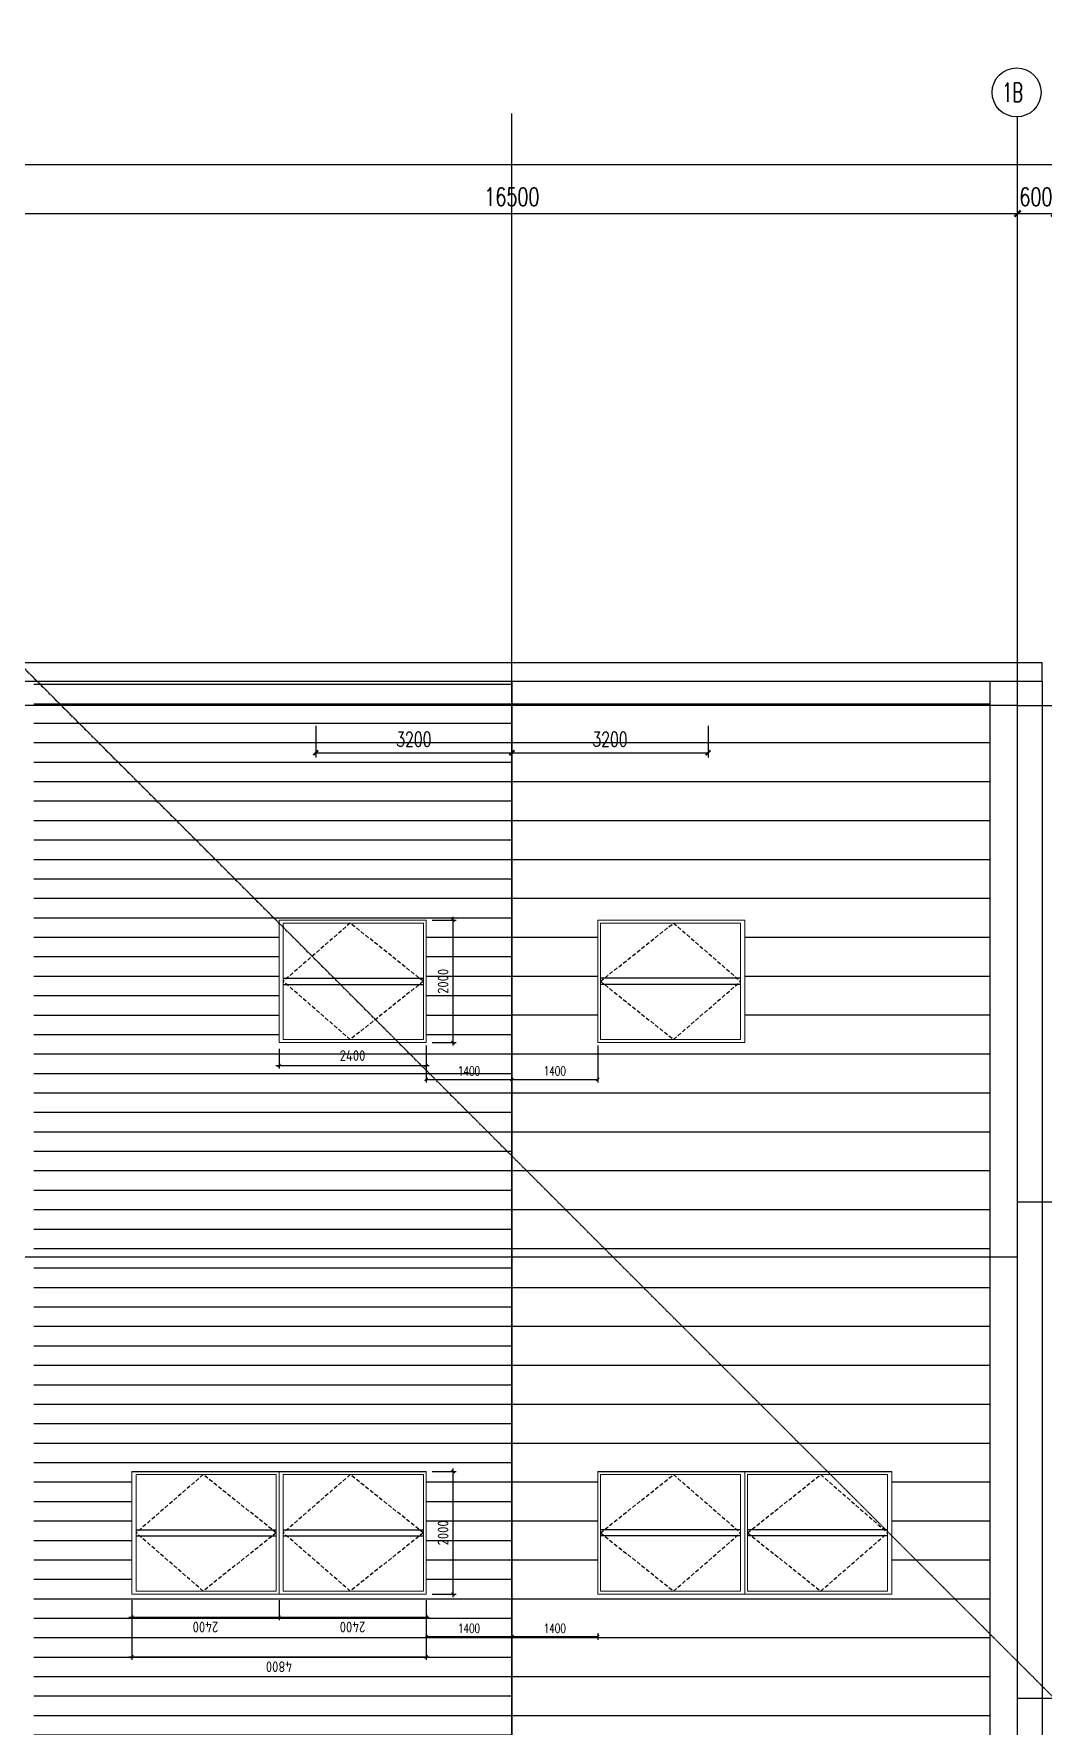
# Model space of a CAD drawing. Extents: x -954573 to 446329, y 489853 to 1226784.
# Drawn here: x 339496 to 355963, y 815166 to 842781 of the extents above; entities that cross this region are included whole.
import ezdxf
from ezdxf.enums import TextEntityAlignment as Align

# ---------------------------------------------------------------- set-up
doc = ezdxf.new("R2010")
doc.units = 0
doc.header["$LTSCALE"] = 10
doc.header["$MEASUREMENT"] = 0
doc.linetypes.add('10平面$0$DOTE', pattern=[2.42, 2, -0.2, 0.02, -0.2])
doc.linetypes.add('10平面$0$HIDDEN', pattern=[9.525, 6.35, -3.175])
doc.layers.get('Defpoints').update_dxf_attribs({"color": 210})
for name, color, linetype in [('10平面$0$A-AXIS-D', 8, 'Continuous'), ('10平面$0$A-AXIS-DOTE', 8, '10平面$0$DOTE'), ('10平面$0$A-AXIS-DP', 8, 'Continuous'), ('10平面$0$A-HATCH-2', 8, 'Continuous'), ('10平面$0$A-LIN-V', 8, 'Continuous'), ('10平面$0$A-SFCE', 8, 'Continuous'), ('10平面$0$A-WINDOW', 8, 'Continuous'), ('10平面$0$AS-WALL', 8, 'Continuous'), ('10平面$0$PUB_TEXT', 8, 'Continuous'), ('10平面$0$参考线', 8, 'Continuous'), ('10平面$0$外框', 1, '10平面$0$HIDDEN'), ('A-LIN-V', 9, 'Continuous')]:
    doc.layers.add(name, color=color, linetype=linetype)
doc.layers.add('10平面$0$成型线', color=3, linetype='Continuous', lineweight=18)
doc.styles.add('10平面$0$_TCH_AXIS', font='COMPLEX', dxfattribs={"bigfont": 'GBCBIG'})
doc.styles.add('10平面$0$_TCH_DIM_T3', font='SIMPLEX', dxfattribs={"width": 0.705882, "bigfont": 'GBCBIG'})
doc.styles.add('10平面$0$Standard', font='gbenor.shx', dxfattribs={"bigfont": 'gbcbig.shx'})
doc.dimstyles.new('10平面$0$50', dxfattribs={"dimscale": 50, "dimtxt": 3.5, "dimasz": 1, "dimexe": 1, "dimexo": 2, "dimgap": 1.5, "dimtad": 1, "dimdec": 0, "dimzin": 12, "dimdsep": 46, "dimtxsty": '10平面$0$Standard', "dimblk": '10平面$0$_ArchTick', "dimcen": 0.1, "dimdle": 1, "dimclrd": 3, "dimclre": 3, "dimclrt": 7, "dimadec": 0, "dimazin": 0, "dimtfac": 1, "dimtdec": 0, "dimtix": 1, "dimtmove": 2, "dimatfit": 3, "dimfxl": 0, "dimtolj": 1, "dimtzin": 0, "dimarcsym": 0})
doc.dimstyles.new('10平面$0$_TCH_ARCH&&100', dxfattribs={"dimtxt": 297.5, "dimasz": 100, "dimexe": 100, "dimexo": 100, "dimgap": 126.25, "dimtad": 1, "dimdec": 0, "dimzin": 0, "dimdsep": 46, "dimtxsty": '10平面$0$_TCH_DIM_T3', "dimblk": '10平面$0$_ArchTick', "dimcen": 0.09, "dimclrt": 7, "dimazin": 2, "dimtfac": 1, "dimtdec": 0, "dimtix": 1, "dimtmove": 2, "dimatfit": 3, "dimfxl": 0, "dimtolj": 1, "dimtzin": 0, "dimarcsym": 0})
doc.dimstyles.new('10平面$0$_TCH_ARCH&&50', dxfattribs={"dimtxt": 148.75, "dimasz": 50, "dimexe": 50, "dimexo": 50, "dimgap": 63.125, "dimtad": 1, "dimdec": 0, "dimzin": 0, "dimdsep": 46, "dimtxsty": '10平面$0$_TCH_DIM_T3', "dimblk": '10平面$0$_ArchTick', "dimcen": 0.09, "dimclrt": 7, "dimazin": 2, "dimtfac": 1, "dimtdec": 0, "dimtix": 1, "dimtmove": 2, "dimatfit": 3, "dimfxl": 0, "dimtolj": 1, "dimtzin": 0, "dimarcsym": 0})
doc.dimstyles.new('10平面$0$_TCH_ARCH&&80', dxfattribs={"dimtxt": 238, "dimasz": 80, "dimexe": 80, "dimexo": 80, "dimgap": 101, "dimtad": 1, "dimdec": 0, "dimzin": 0, "dimdsep": 46, "dimtxsty": '10平面$0$_TCH_DIM_T3', "dimblk": '10平面$0$_ArchTick', "dimcen": 0.09, "dimclrt": 7, "dimazin": 2, "dimtfac": 1, "dimtdec": 0, "dimtix": 1, "dimtmove": 2, "dimatfit": 3, "dimfxl": 0, "dimtolj": 1, "dimtzin": 0, "dimarcsym": 0})

# ---------------------------------------------------------------- blocks, each defined once
blk = doc.blocks.new('10平面$0$rrrrrrrrrrrrrrrrrrrrr')
at = {"layer": '10平面$0$A-HATCH-2'}
h = blk.add_hatch(dxfattribs=at)
h.set_pattern_fill('ANSI31', color=256, scale=200, angle=135)
h.set_pattern_definition([(180, (-500100, 0), (-3e-14, -317.5), [])])
h.paths.add_polyline_path([(-160604.2, 832220), (-152804.2, 832220), (-152804.2, 830430), (-152859, 746374.3), (-152804.2, 741420), (-160604.2, 741420)])
h = blk.add_hatch(dxfattribs=at)
h.set_pattern_fill('ANSI31', color=256, scale=400, angle=135)
h.set_pattern_definition([(180, (-500100, 0), (-6e-14, -635), [])])
h.paths.add_polyline_path([(-145004.2, 832220), (-152804.2, 832220), (-152804.2, 830430), (-152749.4, 746374.3), (-152804.2, 741420), (-145004.2, 741420)])
at = {"layer": '10平面$0$A-LIN-V'}
blk.add_lwpolyline([(-145004.2, 832220), (-145004.2, 741420)], dxfattribs=at)
at = {"layer": '10平面$0$A-SFCE'}
for p, q in [((-144154.2, 832220), (-144154.2, 832520)), ((-230998, 832220), (-144154.2, 832220)), ((-152804.2, 832220), (-152804.2, 741420))]:
    blk.add_line(p, q, dxfattribs=at)
for points in [[(-254054.1, 759320), (-254654.2, 759320), (-254654.2, 760283.3), (-231216.1, 832520), (-144154.2, 832520)], [(-144154.2, 832220), (-144154.2, 741520)]]:
    blk.add_lwpolyline(points, dxfattribs=at)
blk = doc.blocks.new('10平面$0$_ArchTick')
at = {"color": 0, "linetype": 'ByBlock', "const_width": 0.4}
blk.add_lwpolyline([(-0.5, -0.5), (0.5, 0.5)], dxfattribs=at)
blk = doc.blocks.new('*D3466')
at = {"layer": 'Defpoints', "color": 3, "lineweight": -2}
for p, q in [((279996, 747320), (280385, 747320)), ((280335, 745270), (280335, 747370)), ((279996, 745320), (280385, 745320))]:
    blk.add_line(p, q, dxfattribs=at)
at = {"layer": 'Defpoints', "color": 0}
for p in [(279896, 747320), (280335, 747320), (279896, 745320)]:
    blk.add_point(p, dxfattribs=at)
at = {"layer": 'Defpoints', "color": 3, "lineweight": -2, "xscale": 50, "yscale": 50, "zscale": 50}
for p, rotation in [((280335, 747320), 90), ((280335, 745320), 270)]:
    blk.add_blockref('10平面$0$_ArchTick', p, dxfattribs=dict(at, rotation=rotation))
at = {"layer": 'Defpoints', "color": 7, "insert": (280173, 746320), "char_height": 175, "attachment_point": 5, "rotation": 90, "style": '10平面$0$Standard'}
blk.add_mtext('\\A1;2000', dxfattribs=at)
blk = doc.blocks.new('*D3467')
at = {"layer": 'Defpoints', "color": 3, "lineweight": -2}
for p, q in [((277496, 745220), (277496, 744895)), ((279896, 745220), (279896, 744895)), ((277446, 744945), (279946, 744945))]:
    blk.add_line(p, q, dxfattribs=at)
at = {"layer": 'Defpoints', "color": 0}
for p in [(277496, 745320), (279896, 745320), (279896, 744945)]:
    blk.add_point(p, dxfattribs=at)
at = {"layer": 'Defpoints', "color": 3, "lineweight": -2, "xscale": 50, "yscale": 50, "zscale": 50, "rotation": 180}
blk.add_blockref('10平面$0$_ArchTick', (277496, 744945), dxfattribs=at)
at = {"layer": 'Defpoints', "color": 3, "lineweight": -2, "xscale": 50, "yscale": 50, "zscale": 50}
blk.add_blockref('10平面$0$_ArchTick', (279896, 744945), dxfattribs=at)
at = {"layer": 'Defpoints', "color": 7, "insert": (278696, 745108), "char_height": 175, "attachment_point": 5, "style": '10平面$0$Standard'}
blk.add_mtext('\\A1;2400', dxfattribs=at)
blk = doc.blocks.new('*D3473')
at = {"layer": '10平面$0$A-WINDOW', "color": 0, "lineweight": -2}
for p, q in [((296396, 826270), (296396, 825670)), ((297796, 826270), (297796, 825670)), ((296396, 825720), (297796, 825720))]:
    blk.add_line(p, q, dxfattribs=at)
at = {"layer": 'Defpoints', "color": 0}
for p in [(296396, 826320), (297796, 826320), (297796, 825720)]:
    blk.add_point(p, dxfattribs=at)
at = {"layer": '10平面$0$A-WINDOW', "color": 0, "lineweight": -2, "xscale": 50, "yscale": 50, "zscale": 50, "rotation": 180}
blk.add_blockref('10平面$0$_ArchTick', (296396, 825720), dxfattribs=at)
at = {"layer": '10平面$0$A-WINDOW', "color": 0, "lineweight": -2, "xscale": 50, "yscale": 50, "zscale": 50}
blk.add_blockref('10平面$0$_ArchTick', (297796, 825720), dxfattribs=at)
at = {"layer": '10平面$0$A-WINDOW', "color": 7, "insert": (297096, 825858), "char_height": 148.8, "attachment_point": 5, "style": '10平面$0$_TCH_DIM_T3'}
blk.add_mtext('\\A1;1400', dxfattribs=at)
blk = doc.blocks.new('*D3474')
at = {"layer": '10平面$0$A-WINDOW', "color": 0, "lineweight": -2}
for p, q in [((297796, 826270), (297796, 825670)), ((299196, 826270), (299196, 825670)), ((297796, 825720), (299196, 825720))]:
    blk.add_line(p, q, dxfattribs=at)
at = {"layer": 'Defpoints', "color": 0}
for p in [(297796, 826320), (299196, 826320), (299196, 825720)]:
    blk.add_point(p, dxfattribs=at)
at = {"layer": '10平面$0$A-WINDOW', "color": 0, "lineweight": -2, "xscale": 50, "yscale": 50, "zscale": 50, "rotation": 180}
blk.add_blockref('10平面$0$_ArchTick', (297796, 825720), dxfattribs=at)
at = {"layer": '10平面$0$A-WINDOW', "color": 0, "lineweight": -2, "xscale": 50, "yscale": 50, "zscale": 50}
blk.add_blockref('10平面$0$_ArchTick', (299196, 825720), dxfattribs=at)
at = {"layer": '10平面$0$A-WINDOW', "color": 7, "insert": (298496, 825858), "char_height": 148.8, "attachment_point": 5, "style": '10平面$0$_TCH_DIM_T3'}
blk.add_mtext('\\A1;1400', dxfattribs=at)
blk = doc.blocks.new('*D3461')
at = {"layer": 'Defpoints', "color": 3, "lineweight": -2}
for p, q in [((105313, -25069), (105313, -25459)), ((107313, -25069), (107313, -25459)), ((105263, -25409), (107363, -25409))]:
    blk.add_line(p, q, dxfattribs=at)
at = {"layer": 'Defpoints', "color": 0}
for p in [(105313, -24969), (107313, -24969), (107313, -25409)]:
    blk.add_point(p, dxfattribs=at)
at = {"layer": 'Defpoints', "color": 3, "lineweight": -2, "xscale": 50, "yscale": 50, "zscale": 50, "rotation": 180}
blk.add_blockref('10平面$0$_ArchTick', (105313, -25409), dxfattribs=at)
at = {"layer": 'Defpoints', "color": 3, "lineweight": -2, "xscale": 50, "yscale": 50, "zscale": 50}
blk.add_blockref('10平面$0$_ArchTick', (107313, -25409), dxfattribs=at)
at = {"layer": 'Defpoints', "color": 7, "insert": (106313, -25246), "char_height": 175, "attachment_point": 5, "style": '10平面$0$Standard'}
blk.add_mtext('\\A1;2000', dxfattribs=at)
blk = doc.blocks.new('*D3462')
at = {"layer": 'Defpoints', "color": 3, "lineweight": -2}
for p, q in [((105213, -22569), (104888, -22569)), ((104938, -22519), (104938, -25019)), ((105213, -24969), (104888, -24969))]:
    blk.add_line(p, q, dxfattribs=at)
at = {"layer": 'Defpoints', "color": 0}
for p in [(105313, -22569), (104938, -24969), (105313, -24969)]:
    blk.add_point(p, dxfattribs=at)
at = {"layer": 'Defpoints', "color": 3, "lineweight": -2, "xscale": 50, "yscale": 50, "zscale": 50}
for p, rotation in [((104938, -22569), 90), ((104938, -24969), 270)]:
    blk.add_blockref('10平面$0$_ArchTick', p, dxfattribs=dict(at, rotation=rotation))
at = {"layer": 'Defpoints', "color": 7, "insert": (104776, -23769), "char_height": 175, "attachment_point": 5, "rotation": 90, "style": '10平面$0$Standard'}
blk.add_mtext('\\A1;2400', dxfattribs=at)
blk = doc.blocks.new('*D3463')
at = {"layer": 'Defpoints', "color": 3, "lineweight": -2}
for p, q in [((104290, -20119), (104290, -25019)), ((105213, -20169), (104240, -20169)), ((105213, -24969), (104240, -24969))]:
    blk.add_line(p, q, dxfattribs=at)
at = {"layer": 'Defpoints', "color": 0}
for p in [(105313, -20169), (104290, -24969), (105313, -24969)]:
    blk.add_point(p, dxfattribs=at)
at = {"layer": 'Defpoints', "color": 3, "lineweight": -2, "xscale": 50, "yscale": 50, "zscale": 50}
for p, rotation in [((104290, -20169), 90), ((104290, -24969), 270)]:
    blk.add_blockref('10平面$0$_ArchTick', p, dxfattribs=dict(at, rotation=rotation))
at = {"layer": 'Defpoints', "color": 7, "insert": (104128, -22569), "char_height": 175, "attachment_point": 5, "rotation": 90, "style": '10平面$0$Standard'}
blk.add_mtext('\\A1;4800', dxfattribs=at)
blk = doc.blocks.new('*D3464')
at = {"layer": 'Defpoints', "color": 3, "lineweight": -2}
for p, q in [((104938, -20119), (104938, -22619)), ((105213, -20169), (104888, -20169)), ((105213, -22569), (104888, -22569))]:
    blk.add_line(p, q, dxfattribs=at)
at = {"layer": 'Defpoints', "color": 0}
for p in [(105313, -20169), (104938, -22569), (105313, -22569)]:
    blk.add_point(p, dxfattribs=at)
at = {"layer": 'Defpoints', "color": 3, "lineweight": -2, "xscale": 50, "yscale": 50, "zscale": 50}
for p, rotation in [((104938, -20169), 90), ((104938, -22569), 270)]:
    blk.add_blockref('10平面$0$_ArchTick', p, dxfattribs=dict(at, rotation=rotation))
at = {"layer": 'Defpoints', "color": 7, "insert": (104776, -21369), "char_height": 175, "attachment_point": 5, "rotation": 90, "style": '10平面$0$Standard'}
blk.add_mtext('\\A1;2400', dxfattribs=at)
blk = doc.blocks.new('*D3469')
at = {"layer": '10平面$0$A-WINDOW', "color": 0, "lineweight": -2}
for p, q in [((368233, 714320), (368340, 714320)), ((368290, 712920), (368290, 714320)), ((368233, 712920), (368340, 712920))]:
    blk.add_line(p, q, dxfattribs=at)
at = {"layer": 'Defpoints', "color": 0}
for p in [(368183, 714320), (368290, 714320), (368183, 712920)]:
    blk.add_point(p, dxfattribs=at)
at = {"layer": '10平面$0$A-WINDOW', "color": 0, "lineweight": -2, "xscale": 50, "yscale": 50, "zscale": 50}
for p, rotation in [((368290, 714320), 90), ((368290, 712920), 270)]:
    blk.add_blockref('10平面$0$_ArchTick', p, dxfattribs=dict(at, rotation=rotation))
at = {"layer": '10平面$0$A-WINDOW', "color": 7, "insert": (368153, 713620), "char_height": 148.8, "attachment_point": 5, "rotation": 90, "style": '10平面$0$_TCH_DIM_T3'}
blk.add_mtext('\\A1;1400', dxfattribs=at)
blk = doc.blocks.new('*D3470')
at = {"layer": '10平面$0$A-WINDOW', "color": 0, "lineweight": -2}
for p, q in [((368233, 715720), (368340, 715720)), ((368290, 714320), (368290, 715720)), ((368233, 714320), (368340, 714320))]:
    blk.add_line(p, q, dxfattribs=at)
at = {"layer": 'Defpoints', "color": 0}
for p in [(368183, 715720), (368290, 715720), (368183, 714320)]:
    blk.add_point(p, dxfattribs=at)
at = {"layer": '10平面$0$A-WINDOW', "color": 0, "lineweight": -2, "xscale": 50, "yscale": 50, "zscale": 50}
for p, rotation in [((368290, 715720), 90), ((368290, 714320), 270)]:
    blk.add_blockref('10平面$0$_ArchTick', p, dxfattribs=dict(at, rotation=rotation))
at = {"layer": '10平面$0$A-WINDOW', "color": 7, "insert": (368153, 715020), "char_height": 148.8, "attachment_point": 5, "rotation": 90, "style": '10平面$0$_TCH_DIM_T3'}
blk.add_mtext('\\A1;1400', dxfattribs=at)
blk = doc.blocks.new('*D2934')
at = {"layer": '10平面$0$A-AXIS-D', "color": 0, "lineweight": -2}
for p, q in [((59782, 34220), (59782, 35127)), ((76282, 34220), (76282, 35127)), ((59782, 35027), (76282, 35027))]:
    blk.add_line(p, q, dxfattribs=at)
at = {"layer": 'Defpoints', "color": 0}
for p in [(76282, 35027), (59782, 34120), (76282, 34120)]:
    blk.add_point(p, dxfattribs=at)
at = {"layer": '10平面$0$A-AXIS-D', "color": 0, "lineweight": -2, "xscale": 100, "yscale": 100, "zscale": 100, "rotation": 180}
blk.add_blockref('10平面$0$_ArchTick', (59782, 35027), dxfattribs=at)
at = {"layer": '10平面$0$A-AXIS-D', "color": 0, "lineweight": -2, "xscale": 100, "yscale": 100, "zscale": 100}
blk.add_blockref('10平面$0$_ArchTick', (76282, 35027), dxfattribs=at)
at = {"layer": '10平面$0$A-AXIS-D', "color": 7, "insert": (68032, 35302), "char_height": 297.5, "attachment_point": 5, "style": '10平面$0$_TCH_DIM_T3'}
blk.add_mtext('\\A1;16500', dxfattribs=at)
blk = doc.blocks.new('*D2935')
at = {"layer": '10平面$0$A-AXIS-D', "color": 0, "lineweight": -2}
for p, q in [((76282, 34220), (76282, 35127)), ((76882, 34220), (76882, 35127)), ((76282, 35027), (76882, 35027))]:
    blk.add_line(p, q, dxfattribs=at)
at = {"layer": 'Defpoints', "color": 0}
for p in [(76882, 35027), (76282, 34120), (76882, 34120)]:
    blk.add_point(p, dxfattribs=at)
at = {"layer": '10平面$0$A-AXIS-D', "color": 0, "lineweight": -2, "xscale": 100, "yscale": 100, "zscale": 100, "rotation": 180}
blk.add_blockref('10平面$0$_ArchTick', (76282, 35027), dxfattribs=at)
at = {"layer": '10平面$0$A-AXIS-D', "color": 0, "lineweight": -2, "xscale": 100, "yscale": 100, "zscale": 100}
blk.add_blockref('10平面$0$_ArchTick', (76882, 35027), dxfattribs=at)
at = {"layer": '10平面$0$A-AXIS-D', "color": 7, "insert": (76582, 35302), "char_height": 297.5, "attachment_point": 5, "style": '10平面$0$_TCH_DIM_T3'}
blk.add_mtext('\\A1;600', dxfattribs=at)
blk = doc.blocks.new('*D3041')
at = {"layer": '10平面$0$A-AXIS-D', "color": 0, "lineweight": -2}
for p, q in [((-33818, 34320), (-33818, 35927)), ((92682, 34320), (92682, 35927)), ((-33818, 35827), (92682, 35827))]:
    blk.add_line(p, q, dxfattribs=at)
at = {"layer": 'Defpoints', "color": 0}
for p in [(92682, 35827), (-33818, 34220), (92682, 34220)]:
    blk.add_point(p, dxfattribs=at)
at = {"layer": '10平面$0$A-AXIS-D', "color": 0, "lineweight": -2, "xscale": 100, "yscale": 100, "zscale": 100, "rotation": 180}
blk.add_blockref('10平面$0$_ArchTick', (-33818, 35827), dxfattribs=at)
at = {"layer": '10平面$0$A-AXIS-D', "color": 0, "lineweight": -2, "xscale": 100, "yscale": 100, "zscale": 100}
blk.add_blockref('10平面$0$_ArchTick', (92682, 35827), dxfattribs=at)
at = {"layer": '10平面$0$A-AXIS-D', "color": 7, "insert": (29432, 36102), "char_height": 297.5, "attachment_point": 5, "style": '10平面$0$_TCH_DIM_T3'}
blk.add_mtext('\\A1;126500', dxfattribs=at)
blk = doc.blocks.new('*D3168')
at = {"layer": '10平面$0$A-AXIS-DP', "color": 0, "lineweight": -2}
for p, q in [((68032, 26670), (68032, 26150)), ((71232, 26670), (71232, 26150)), ((68032, 26230), (71232, 26230))]:
    blk.add_line(p, q, dxfattribs=at)
at = {"layer": 'Defpoints', "color": 0}
for p in [(68032, 26750), (71232, 26750), (71232, 26230)]:
    blk.add_point(p, dxfattribs=at)
at = {"layer": '10平面$0$A-AXIS-DP', "color": 0, "lineweight": -2, "xscale": 80, "yscale": 80, "zscale": 80, "rotation": 180}
blk.add_blockref('10平面$0$_ArchTick', (68032, 26230), dxfattribs=at)
at = {"layer": '10平面$0$A-AXIS-DP', "color": 0, "lineweight": -2, "xscale": 80, "yscale": 80, "zscale": 80}
blk.add_blockref('10平面$0$_ArchTick', (71232, 26230), dxfattribs=at)
at = {"layer": '10平面$0$A-AXIS-DP', "color": 7, "insert": (69632, 26450), "char_height": 238, "attachment_point": 5, "style": '10平面$0$_TCH_DIM_T3'}
blk.add_mtext('\\A1;3200', dxfattribs=at)
blk = doc.blocks.new('*D3169')
at = {"layer": '10平面$0$A-AXIS-DP', "color": 0, "lineweight": -2}
for p, q in [((64832, 26670), (64832, 26150)), ((68032, 26670), (68032, 26150)), ((64832, 26230), (68032, 26230))]:
    blk.add_line(p, q, dxfattribs=at)
at = {"layer": 'Defpoints', "color": 0}
for p in [(64832, 26750), (68032, 26750), (68032, 26230)]:
    blk.add_point(p, dxfattribs=at)
at = {"layer": '10平面$0$A-AXIS-DP', "color": 0, "lineweight": -2, "xscale": 80, "yscale": 80, "zscale": 80, "rotation": 180}
blk.add_blockref('10平面$0$_ArchTick', (64832, 26230), dxfattribs=at)
at = {"layer": '10平面$0$A-AXIS-DP', "color": 0, "lineweight": -2, "xscale": 80, "yscale": 80, "zscale": 80}
blk.add_blockref('10平面$0$_ArchTick', (68032, 26230), dxfattribs=at)
at = {"layer": '10平面$0$A-AXIS-DP', "color": 7, "insert": (66432, 26450), "char_height": 238, "attachment_point": 5, "style": '10平面$0$_TCH_DIM_T3'}
blk.add_mtext('\\A1;3200', dxfattribs=at)
blk = doc.blocks.new('10平面$0$44')
blk.add_wipeout([(277495.8, 745320), (279895.9, 745320), (279895.8, 747320), (277495.8, 747320)]).dxf.layer = '10平面$0$参考线'
at = {"color": 2}
for p, q in [((277565.8, 746370.4), (279850.8, 746370.4)), ((277565.8, 746269.6), (279850.8, 746269.6))]:
    blk.add_line(p, q, dxfattribs=at)
at = {"layer": '10平面$0$外框'}
for points in [[(279850.8, 746320), (278658.3, 747270), (277565.8, 746320)], [(279850.8, 746320), (278658.3, 745370), (277565.8, 746320)]]:
    blk.add_lwpolyline(points, dxfattribs=at)
at = {"layer": '10平面$0$成型线'}
blk.add_line((279895.8, 745320), (279895.8, 747320), dxfattribs=at)
blk.add_lwpolyline([(279895.8, 745320), (277495.8, 745320), (277495.8, 747320), (279895.8, 747320)], dxfattribs=at)
blk.add_lwpolyline([(279850.8, 745370), (279850.8, 747270), (277565.8, 747270), (277565.8, 745370)], close=True, dxfattribs=at)
at = {"layer": 'Defpoints'}
for p1, p2, distance, picture, middle in [((279895.8, 745320), (279895.8, 747320), -439.5, '*D3466', (280172.9, 746320)), ((277495.8, 745320), (279895.8, 745320), -374.7, '*D3467', (278695.8, 745107.8))]:
    dim = blk.add_aligned_dim(p1=p1, p2=p2, distance=distance, dimstyle='10平面$0$50', dxfattribs=at)
    dim.commit()
    dim.dimension.update_dxf_attribs({"geometry": picture, "text_midpoint": middle})
blk = doc.blocks.new('10平面$0$eeee')
at = {"layer": '10平面$0$A-LIN-V'}
blk.add_blockref('10平面$0$44', (16500, 81000), dxfattribs=at)
at = {"layer": '10平面$0$A-LIN-V', "xscale": -1}
blk.add_blockref('10平面$0$44', (579091.6, 81000), dxfattribs=at)
at = {"layer": '10平面$0$A-WINDOW', "color": 1}
for p1, p2, picture, middle in [((296395.8, 826320), (297795.8, 826320), '*D3473', (297095.8, 825857.5)), ((297795.8, 826320), (299195.8, 826320), '*D3474', (298495.8, 825857.5))]:
    dim = blk.add_aligned_dim(p1=p1, p2=p2, distance=-600, dimstyle='10平面$0$_TCH_ARCH&&50', dxfattribs=at)
    dim.commit()
    dim.dimension.update_dxf_attribs({"geometry": picture, "text_midpoint": middle})
blk = doc.blocks.new('10平面$0$tc')
blk.add_wipeout([(105308.2, -20169.2), (105308.2, -24969.2), (107308.2, -24969.2), (107308.1, -20169.2)]).dxf.layer = '10平面$0$参考线'
at = {"color": 2}
for p, q in [((106262.8, -20239.2), (106262.8, -22524.2)), ((106363.6, -20239.2), (106363.6, -22524.2)), ((106262.8, -22639.2), (106262.8, -24924.2)), ((106363.6, -22639.2), (106363.6, -24924.2))]:
    blk.add_line(p, q, dxfattribs=at)
at = {"layer": '10平面$0$外框'}
for points in [[(106313.2, -22524.2), (105363.2, -21331.7), (106313.2, -20239.2)], [(106313.2, -22524.2), (107263.2, -21331.7), (106313.2, -20239.2)], [(106313.2, -24924.2), (105363.2, -23731.7), (106313.2, -22639.2)], [(106313.2, -24924.2), (107263.2, -23731.7), (106313.2, -22639.2)]]:
    blk.add_lwpolyline(points, dxfattribs=at)
at = {"layer": '10平面$0$成型线'}
for p, q in [((105313.2, -22569.2), (107313.2, -22569.2)), ((105313.2, -24969.2), (107313.2, -24969.2))]:
    blk.add_line(p, q, dxfattribs=at)
for points in [[(105313.2, -22569.2), (105313.2, -20169.2), (107313.2, -20169.2), (107313.2, -22569.2)], [(105313.2, -24969.2), (105313.2, -22569.2), (107313.2, -22569.2), (107313.2, -24969.2)]]:
    blk.add_lwpolyline(points, dxfattribs=at)
for points in [[(105363.2, -22524.2), (107263.2, -22524.2), (107263.2, -20239.2), (105363.2, -20239.2)], [(105363.2, -24924.2), (107263.2, -24924.2), (107263.2, -22639.2), (105363.2, -22639.2)]]:
    blk.add_lwpolyline(points, close=True, dxfattribs=at)
at = {"layer": 'Defpoints'}
for p1, p2, distance, picture, middle in [((105313.2, -20169.2), (105313.2, -24969.2), -1023.2, '*D3463', (104127.5, -22569.2)), ((105313.2, -20169.2), (105313.2, -22569.2), -374.7, '*D3464', (104776, -21369.2)), ((105313.2, -22569.2), (105313.2, -24969.2), -374.7, '*D3462', (104776, -23769.2)), ((105313.2, -24969.2), (107313.2, -24969.2), -439.5, '*D3461', (106313.2, -25246.3))]:
    dim = blk.add_aligned_dim(p1=p1, p2=p2, distance=distance, dimstyle='10平面$0$50', dxfattribs=at)
    dim.commit()
    dim.dimension.update_dxf_attribs({"geometry": picture, "text_midpoint": middle})
blk = doc.blocks.new('10平面$0$423432432222')
at = {"xscale": -1}
blk.add_blockref('10平面$0$tc', (472909.1, 740689.2), dxfattribs=at)
at = {"rotation": 180}
blk.add_blockref('10平面$0$tc', (472909.1, 687950.8), dxfattribs=at)
at = {"layer": '10平面$0$A-WINDOW', "color": 1}
for p1, p2, picture, middle in [((368182.5, 714320), (368182.5, 715720), '*D3470', (368152.5, 715020)), ((368182.5, 712920), (368182.5, 714320), '*D3469', (368152.5, 713620))]:
    dim = blk.add_aligned_dim(p1=p1, p2=p2, distance=-107.5, dimstyle='10平面$0$_TCH_ARCH&&50', dxfattribs=at)
    dim.commit()
    dim.dimension.update_dxf_attribs({"geometry": picture, "text_midpoint": middle})
blk = doc.blocks.new('10平面$0$242343243')
at = {"layer": '10平面$0$A-WINDOW'}
blk.add_blockref('10平面$0$eeee', (49500, 0), dxfattribs=at)
at = {"layer": '10平面$0$A-WINDOW', "rotation": 270}
blk.add_blockref('10平面$0$423432432222', (-367024, 1184916), dxfattribs=at)
blk = doc.blocks.new('10平面$0$dote')
at = {"layer": '10平面$0$A-AXIS-D'}
blk.add_circle((76267.3, 37006.1), 400, dxfattribs=at)
at = {"layer": '10平面$0$A-AXIS-DOTE'}
for p, q in [((76882.2, 10800), (46882.2, 40800)), ((68032.2, -69160), (68032.2, 36662.3)), ((76282.2, -68993.9), (76282.2, 36606.4)), ((76282.2, 27000), (-41310, 27000)), ((76282.2, 27000), (124536.4, 27000)), ((76282.2, 18900), (124441.5, 18900)), ((76282.2, 18000), (-41310, 18000)), ((76282.2, 10800), (98661.5, 10800))]:
    blk.add_line(p, q, dxfattribs=at)
at = {"layer": '10平面$0$PUB_TEXT', "style": '10平面$0$_TCH_AXIS', "width": 0.551724}
blk.add_text('1B ', height=307.25, dxfattribs=at).set_placement((76033.2, 36852.5), (76501.4, 36852.5), align=Align.FIT)
at = {"layer": '10平面$0$A-AXIS-D'}
for base, p1, p2, picture, middle in [((92682.2, 35826.7), (-33817.8, 34220), (92682.2, 34220), '*D3041', (29432.2, 36101.7)), ((76282.2, 35026.7), (59782.2, 34120), (76282.2, 34120), '*D2934', (68032.2, 35301.7)), ((76882.2, 35026.7), (76282.2, 34120), (76882.2, 34120), '*D2935', (76582.2, 35301.7))]:
    dim = blk.add_linear_dim(base=base, p1=p1, p2=p2, angle=0, dimstyle='10平面$0$_TCH_ARCH&&100', override={"dimgap": 0}, dxfattribs=at)
    dim.commit()
    dim.dimension.update_dxf_attribs({"geometry": picture, "text_midpoint": middle, "dimtype": 129})
at = {"layer": '10平面$0$A-AXIS-DP'}
for p1, p2, picture, middle in [((64832.2, 26750), (68032.2, 26750), '*D3169', (66432.2, 26450)), ((68032.2, 26750), (71232.2, 26750), '*D3168', (69632.2, 26450))]:
    dim = blk.add_aligned_dim(p1=p1, p2=p2, distance=-520, dimstyle='10平面$0$_TCH_ARCH&&80', dxfattribs=at)
    dim.commit()
    dim.dimension.update_dxf_attribs({"geometry": picture, "text_midpoint": middle})
blk = doc.blocks.new('10平面')
blk.add_blockref('10平面$0$rrrrrrrrrrrrrrrrrrrrr', (500100, 0))
at = {"layer": '10平面$0$A-WINDOW'}
blk.add_blockref('10平面$0$242343243', (0, 0), dxfattribs=at)
at = {"layer": '10平面$0$AS-WALL'}
blk.add_blockref('10平面$0$dote', (279263.6, 804820), dxfattribs=at)

msp = doc.modelspace()

# ---------------------------------------------------------------- block references
at = {"layer": 'A-LIN-V'}
msp.add_blockref('10平面', (0, 0), dxfattribs=at)

doc.saveas('drawing.dxf')
